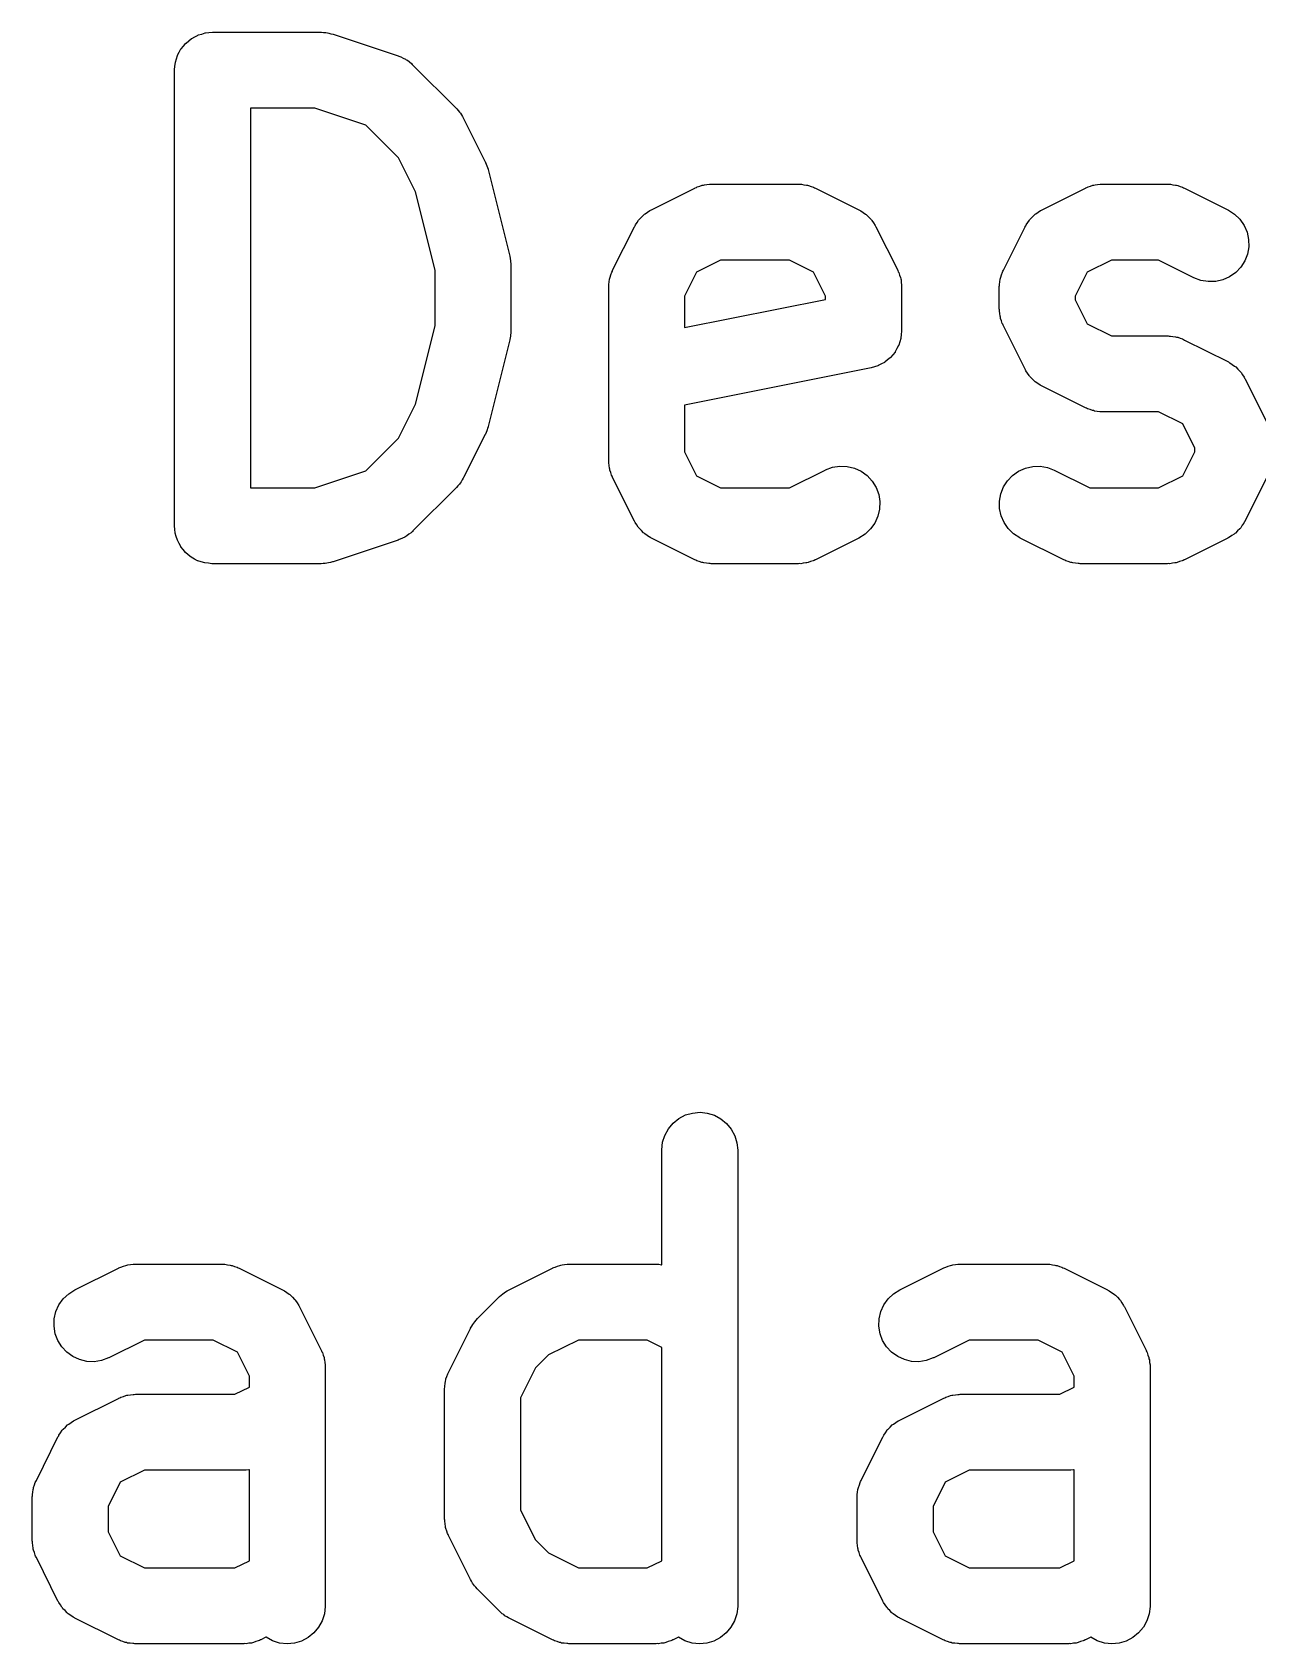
# Model space of a CAD drawing. Extents: x 60 to 191, y -145 to -39.
# Drawn here: x 156.29 to 164.36, y -133.94 to -123.33 of the extents above; entities that cross this region are included whole.
import ezdxf

# ---------------------------------------------------------------- set-up
doc = ezdxf.new("R2010")
doc.units = 0
doc.header["$MEASUREMENT"] = 0
doc.layers.add('BLACK', color=7, linetype='CONTINUOUS')

msp = doc.modelspace()

# ---------------------------------------------------------------- linework, layer by layer
at = {"layer": 'BLACK', "linetype": 'CONTINUOUS'}
for p, q in [((157.291, -123.42), (157.306, -123.402)), ((157.306, -123.402), (157.306, -123.401)), ((157.306, -123.401), (157.307, -123.401)), ((157.307, -123.401), (157.325, -123.386)), ((157.325, -123.386), (157.343, -123.371)), ((157.343, -123.371), (157.344, -123.371)), ((157.344, -123.371), (157.345, -123.37)), ((157.345, -123.37), (157.366, -123.359)), ((157.366, -123.359), (157.386, -123.348)), ((157.386, -123.348), (157.387, -123.348)), ((157.387, -123.348), (157.388, -123.347)), ((157.388, -123.347), (157.411, -123.341)), ((157.411, -123.341), (157.433, -123.334)), ((157.433, -123.334), (157.434, -123.334)), ((157.434, -123.334), (157.435, -123.334)), ((157.435, -123.334), (157.458, -123.331)), ((157.458, -123.331), (157.482, -123.329)), ((157.482, -123.329), (158.196, -123.329)), ((158.196, -123.329), (158.199, -123.329)), ((158.199, -123.329), (158.213, -123.331)), ((158.213, -123.331), (158.227, -123.331)), ((158.227, -123.331), (158.238, -123.333)), ((158.238, -123.333), (158.248, -123.335)), ((158.248, -123.335), (158.261, -123.339)), ((158.261, -123.339), (158.275, -123.342)), ((158.275, -123.342), (158.704, -123.485)), ((157.237, -123.527), (157.244, -123.505)), ((157.244, -123.505), (157.251, -123.482)), ((157.251, -123.482), (157.252, -123.481)), ((157.252, -123.481), (157.263, -123.46)), ((157.252, -123.481), (157.252, -123.481)), ((157.263, -123.46), (157.274, -123.439)), ((157.274, -123.439), (157.275, -123.439)), ((157.275, -123.438), (157.291, -123.42)), ((157.275, -123.439), (157.275, -123.438)), ((158.704, -123.485), (158.707, -123.486)), ((158.707, -123.486), (158.714, -123.489)), ((158.714, -123.489), (158.721, -123.491)), ((158.721, -123.491), (158.736, -123.499)), ((158.736, -123.499), (158.751, -123.506)), ((158.751, -123.506), (158.757, -123.511)), ((158.757, -123.511), (158.764, -123.514)), ((158.764, -123.514), (158.777, -123.525)), ((157.232, -123.576), (157.234, -123.552)), ((157.232, -123.577), (157.232, -123.576)), ((157.232, -123.579), (157.232, -123.577)), ((157.232, -123.577), (157.232, -123.577)), ((157.232, -123.577), (157.232, -123.577)), ((157.232, -126.579), (157.232, -123.579)), ((157.234, -123.552), (157.237, -123.529)), ((157.237, -123.528), (157.237, -123.527)), ((157.237, -123.529), (157.237, -123.528)), ((158.777, -123.525), (158.791, -123.535)), ((158.791, -123.535), (158.796, -123.541)), ((158.796, -123.541), (158.801, -123.545)), ((158.801, -123.545), (159.087, -123.831)), ((157.732, -123.829), (157.732, -126.329)), ((158.155, -123.829), (157.732, -123.829)), ((158.49, -123.941), (158.155, -123.829)), ((159.087, -123.831), (159.09, -123.833)), ((159.09, -123.833), (159.098, -123.844)), ((158.705, -124.156), (158.49, -123.941)), ((159.098, -123.844), (159.108, -123.855)), ((159.108, -123.855), (159.113, -123.863)), ((159.113, -123.863), (159.12, -123.872)), ((159.12, -123.872), (159.126, -123.884)), ((159.126, -123.884), (159.134, -123.896)), ((159.134, -123.896), (159.277, -124.182)), ((158.817, -124.381), (158.705, -124.156)), ((159.277, -124.182), (159.278, -124.185)), ((159.278, -124.185), (159.279, -124.186)), ((159.279, -124.186), (159.279, -124.187)), ((159.279, -124.187), (159.287, -124.209)), ((159.287, -124.209), (159.295, -124.231)), ((159.295, -124.231), (159.295, -124.232)), ((159.295, -124.232), (159.296, -124.233)), ((159.296, -124.233), (159.439, -124.804)), ((160.37, -124.498), (160.656, -124.356)), ((160.656, -124.356), (160.659, -124.354)), ((160.659, -124.354), (160.666, -124.351)), ((160.666, -124.351), (160.672, -124.348)), ((160.672, -124.348), (160.689, -124.343)), ((160.689, -124.343), (160.705, -124.337)), ((160.705, -124.337), (160.712, -124.336)), ((160.712, -124.336), (160.719, -124.334)), ((160.719, -124.334), (160.736, -124.332)), ((160.736, -124.332), (160.753, -124.33)), ((160.753, -124.33), (160.76, -124.33)), ((160.76, -124.33), (160.767, -124.329)), ((160.767, -124.329), (161.339, -124.329)), ((161.339, -124.329), (161.342, -124.329)), ((161.342, -124.329), (161.35, -124.33)), ((161.35, -124.33), (161.357, -124.33)), ((161.357, -124.33), (161.374, -124.333)), ((161.374, -124.333), (161.391, -124.335)), ((161.391, -124.335), (161.398, -124.337)), ((161.398, -124.337), (161.405, -124.338)), ((161.405, -124.338), (161.421, -124.344)), ((161.421, -124.344), (161.437, -124.349)), ((161.437, -124.349), (161.444, -124.353)), ((161.444, -124.353), (161.451, -124.356)), ((161.451, -124.356), (161.736, -124.498)), ((162.941, -124.498), (163.227, -124.356)), ((163.227, -124.356), (163.23, -124.354)), ((163.23, -124.354), (163.237, -124.351)), ((163.237, -124.351), (163.244, -124.348)), ((163.244, -124.348), (163.26, -124.343)), ((163.26, -124.343), (163.276, -124.337)), ((163.276, -124.337), (163.283, -124.336)), ((163.283, -124.336), (163.29, -124.334)), ((163.29, -124.334), (163.307, -124.332)), ((163.307, -124.332), (163.324, -124.33)), ((163.324, -124.33), (163.332, -124.33)), ((163.332, -124.33), (163.339, -124.329)), ((163.339, -124.329), (163.767, -124.329)), ((163.767, -124.329), (163.771, -124.329)), ((163.771, -124.329), (163.778, -124.33)), ((163.778, -124.33), (163.786, -124.33)), ((163.786, -124.33), (163.802, -124.333)), ((163.802, -124.333), (163.819, -124.335)), ((163.819, -124.335), (163.826, -124.337)), ((163.826, -124.337), (163.834, -124.338)), ((163.834, -124.338), (163.85, -124.344)), ((163.85, -124.344), (163.866, -124.349)), ((163.866, -124.349), (163.872, -124.353)), ((163.872, -124.353), (163.879, -124.356)), ((163.879, -124.356), (164.165, -124.498)), ((158.946, -124.896), (158.817, -124.381)), ((160.265, -124.598), (160.276, -124.582)), ((160.276, -124.582), (160.286, -124.566)), ((160.286, -124.566), (160.29, -124.562)), ((160.29, -124.562), (160.293, -124.558)), ((160.293, -124.558), (160.307, -124.545)), ((160.307, -124.545), (160.32, -124.531)), ((160.32, -124.531), (160.325, -124.528)), ((160.325, -124.528), (160.329, -124.524)), ((160.329, -124.524), (160.345, -124.514)), ((160.345, -124.514), (160.36, -124.503)), ((160.36, -124.503), (160.365, -124.501)), ((160.365, -124.501), (160.37, -124.498)), ((161.736, -124.498), (161.739, -124.5)), ((161.739, -124.5), (161.744, -124.503)), ((161.744, -124.503), (161.749, -124.505)), ((161.749, -124.505), (161.764, -124.516)), ((161.764, -124.516), (161.78, -124.527)), ((161.78, -124.527), (161.784, -124.53)), ((161.784, -124.53), (161.789, -124.533)), ((161.789, -124.533), (161.802, -124.547)), ((161.802, -124.547), (161.815, -124.561)), ((161.815, -124.561), (161.818, -124.565)), ((161.818, -124.565), (161.822, -124.569)), ((161.822, -124.569), (161.832, -124.585)), ((162.836, -124.598), (162.847, -124.582)), ((162.847, -124.582), (162.858, -124.566)), ((162.858, -124.566), (162.861, -124.562)), ((162.861, -124.562), (162.865, -124.558)), ((162.865, -124.558), (162.878, -124.545)), ((162.878, -124.545), (162.892, -124.531)), ((162.892, -124.531), (162.896, -124.528)), ((162.896, -124.528), (162.9, -124.524)), ((162.9, -124.524), (162.916, -124.514)), ((162.916, -124.514), (162.932, -124.503)), ((162.932, -124.503), (162.937, -124.501)), ((162.937, -124.501), (162.941, -124.498)), ((164.165, -124.498), (164.168, -124.5)), ((164.168, -124.5), (164.209, -124.527)), ((164.209, -124.527), (164.244, -124.561)), ((164.244, -124.561), (164.272, -124.601)), ((160.115, -124.896), (160.258, -124.61)), ((160.258, -124.61), (160.26, -124.607)), ((160.26, -124.607), (160.263, -124.603)), ((160.263, -124.603), (160.265, -124.598)), ((161.832, -124.585), (161.843, -124.601)), ((161.843, -124.601), (161.845, -124.606)), ((161.845, -124.606), (161.848, -124.61)), ((161.848, -124.61), (161.991, -124.896)), ((162.687, -124.896), (162.83, -124.61)), ((162.83, -124.61), (162.831, -124.607)), ((162.831, -124.607), (162.834, -124.603)), ((162.834, -124.603), (162.836, -124.598)), ((164.272, -124.601), (164.291, -124.645)), ((164.291, -124.645), (164.301, -124.693)), ((164.294, -124.79), (164.276, -124.835)), ((164.302, -124.742), (164.294, -124.79)), ((164.301, -124.693), (164.302, -124.742)), ((158.946, -125.263), (158.946, -124.896)), ((159.439, -124.804), (159.439, -124.808)), ((159.439, -124.808), (159.44, -124.812)), ((159.44, -124.812), (159.441, -124.816)), ((159.441, -124.816), (159.443, -124.836)), ((159.443, -124.836), (159.446, -124.856)), ((159.446, -124.856), (159.446, -124.86)), ((159.446, -124.86), (159.446, -124.865)), ((159.446, -124.865), (159.446, -125.293)), ((160.109, -124.909), (160.113, -124.903)), ((160.113, -124.903), (160.115, -124.896)), ((160.826, -124.829), (160.668, -124.908)), ((161.28, -124.829), (160.826, -124.829)), ((161.438, -124.908), (161.28, -124.829)), ((161.991, -124.896), (161.993, -124.899)), ((161.993, -124.899), (161.995, -124.906)), ((162.681, -124.909), (162.684, -124.903)), ((162.684, -124.903), (162.687, -124.896)), ((163.398, -124.829), (163.239, -124.908)), ((163.708, -124.829), (163.398, -124.829)), ((163.941, -124.946), (163.708, -124.829)), ((164.25, -124.876), (164.216, -124.912)), ((164.276, -124.835), (164.25, -124.876)), ((160.089, -125.004), (160.09, -124.997)), ((160.089, -125.008), (160.089, -125.004)), ((160.089, -126.151), (160.089, -125.008)), ((160.09, -124.99), (160.092, -124.973)), ((160.09, -124.997), (160.09, -124.99)), ((160.092, -124.973), (160.094, -124.956)), ((160.094, -124.956), (160.097, -124.949)), ((160.097, -124.949), (160.098, -124.941)), ((160.098, -124.941), (160.104, -124.926)), ((160.104, -124.926), (160.109, -124.909)), ((160.668, -124.908), (160.589, -125.067)), ((161.517, -125.067), (161.438, -124.908)), ((161.995, -124.906), (161.999, -124.912)), ((161.999, -124.912), (162.004, -124.929)), ((162.004, -124.929), (162.009, -124.945)), ((162.009, -124.945), (162.011, -124.952)), ((162.011, -124.952), (162.013, -124.959)), ((162.013, -124.959), (162.014, -124.976)), ((162.014, -124.976), (162.017, -124.993)), ((162.017, -124.993), (162.017, -125)), ((162.017, -125), (162.017, -125.008)), ((162.017, -125.008), (162.017, -125.293)), ((162.66, -125.004), (162.661, -124.997)), ((162.66, -125.008), (162.66, -125.004)), ((162.66, -125.151), (162.66, -125.008)), ((162.661, -124.99), (162.664, -124.973)), ((162.661, -124.997), (162.661, -124.99)), ((162.664, -124.973), (162.666, -124.956)), ((162.666, -124.956), (162.668, -124.949)), ((162.668, -124.949), (162.669, -124.941)), ((162.669, -124.941), (162.675, -124.926)), ((162.675, -124.926), (162.681, -124.909)), ((163.239, -124.908), (163.16, -125.067)), ((163.987, -124.963), (163.941, -124.946)), ((164.035, -124.971), (163.987, -124.963)), ((164.084, -124.97), (164.035, -124.971)), ((164.131, -124.959), (164.084, -124.97)), ((164.176, -124.94), (164.131, -124.959)), ((164.216, -124.912), (164.176, -124.94)), ((160.589, -125.067), (160.589, -125.274)), ((160.589, -125.274), (161.517, -125.088)), ((161.517, -125.088), (161.517, -125.067)), ((163.16, -125.067), (163.16, -125.092)), ((163.16, -125.092), (163.239, -125.25)), ((162.661, -125.158), (162.66, -125.151)), ((162.661, -125.165), (162.661, -125.158)), ((162.663, -125.182), (162.661, -125.165)), ((162.665, -125.199), (162.663, -125.182)), ((162.667, -125.206), (162.665, -125.199)), ((162.668, -125.213), (162.667, -125.206)), ((162.674, -125.229), (162.668, -125.213)), ((158.817, -125.778), (158.946, -125.263)), ((159.443, -125.326), (159.441, -125.345)), ((159.446, -125.306), (159.443, -125.326)), ((159.446, -125.297), (159.445, -125.301)), ((159.445, -125.301), (159.446, -125.306)), ((159.446, -125.293), (159.446, -125.297)), ((162.015, -125.32), (162.012, -125.343)), ((162.017, -125.297), (162.015, -125.32)), ((162.017, -125.293), (162.017, -125.295)), ((162.017, -125.295), (162.017, -125.295)), ((162.017, -125.295), (162.017, -125.295)), ((162.017, -125.295), (162.017, -125.297)), ((162.679, -125.246), (162.674, -125.229)), ((162.683, -125.252), (162.679, -125.246)), ((162.685, -125.259), (162.683, -125.252)), ((162.687, -125.262), (162.685, -125.259)), ((162.83, -125.548), (162.687, -125.262)), ((163.239, -125.25), (163.398, -125.329)), ((159.439, -125.354), (159.296, -125.925)), ((159.441, -125.345), (159.439, -125.35)), ((159.439, -125.35), (159.439, -125.354)), ((161.975, -125.433), (161.974, -125.434)), ((161.986, -125.412), (161.975, -125.433)), ((161.997, -125.392), (161.986, -125.412)), ((161.998, -125.391), (161.997, -125.392)), ((162.005, -125.368), (161.998, -125.39)), ((161.998, -125.39), (161.998, -125.391)), ((162.012, -125.345), (162.005, -125.368)), ((162.012, -125.343), (162.012, -125.344)), ((162.012, -125.344), (162.012, -125.345)), ((163.398, -125.329), (163.767, -125.329)), ((163.767, -125.329), (163.771, -125.329)), ((163.771, -125.329), (163.778, -125.33)), ((163.778, -125.33), (163.786, -125.33)), ((163.786, -125.33), (163.802, -125.333)), ((163.802, -125.333), (163.819, -125.335)), ((163.819, -125.335), (163.826, -125.337)), ((163.826, -125.337), (163.834, -125.338)), ((163.834, -125.338), (163.85, -125.344)), ((163.85, -125.344), (163.866, -125.349)), ((163.866, -125.349), (163.872, -125.353)), ((163.872, -125.353), (163.879, -125.356)), ((163.879, -125.356), (164.165, -125.498)), ((161.816, -125.539), (160.589, -125.784)), ((161.839, -125.532), (161.816, -125.539)), ((161.861, -125.525), (161.839, -125.532)), ((161.862, -125.525), (161.861, -125.525)), ((161.863, -125.524), (161.862, -125.525)), ((161.884, -125.513), (161.863, -125.524)), ((161.904, -125.503), (161.884, -125.513)), ((161.905, -125.502), (161.904, -125.503)), ((161.906, -125.501), (161.905, -125.502)), ((161.924, -125.487), (161.906, -125.501)), ((161.942, -125.472), (161.924, -125.487)), ((161.943, -125.471), (161.942, -125.472)), ((161.944, -125.47), (161.943, -125.471)), ((161.959, -125.453), (161.944, -125.47)), ((161.974, -125.435), (161.959, -125.453)), ((161.974, -125.434), (161.974, -125.435)), ((164.165, -125.498), (164.168, -125.5)), ((164.168, -125.5), (164.173, -125.503)), ((164.173, -125.503), (164.178, -125.505)), ((164.178, -125.505), (164.193, -125.516)), ((164.193, -125.516), (164.209, -125.527)), ((164.209, -125.527), (164.213, -125.53)), ((164.213, -125.53), (164.217, -125.533)), ((164.217, -125.533), (164.23, -125.547)), ((162.832, -125.553), (162.83, -125.548)), ((162.835, -125.558), (162.832, -125.553)), ((162.845, -125.573), (162.835, -125.558)), ((162.856, -125.589), (162.845, -125.573)), ((162.859, -125.593), (162.856, -125.589)), ((162.862, -125.598), (162.859, -125.593)), ((162.876, -125.611), (162.862, -125.598)), ((162.889, -125.625), (162.876, -125.611)), ((162.893, -125.628), (162.889, -125.625)), ((162.897, -125.632), (162.893, -125.628)), ((162.913, -125.642), (162.897, -125.632)), ((162.929, -125.653), (162.913, -125.642)), ((164.23, -125.547), (164.244, -125.561)), ((164.244, -125.561), (164.247, -125.565)), ((164.247, -125.565), (164.251, -125.569)), ((164.251, -125.569), (164.261, -125.585)), ((164.261, -125.585), (164.272, -125.601)), ((164.272, -125.601), (164.274, -125.606)), ((164.274, -125.606), (164.277, -125.61)), ((164.277, -125.61), (164.42, -125.896)), ((162.934, -125.655), (162.929, -125.653)), ((162.938, -125.658), (162.934, -125.655)), ((162.941, -125.66), (162.938, -125.658)), ((163.227, -125.803), (162.941, -125.66)), ((158.705, -126.002), (158.817, -125.778)), ((160.589, -125.784), (160.589, -126.092)), ((163.234, -125.805), (163.227, -125.803)), ((163.24, -125.809), (163.234, -125.805)), ((163.257, -125.814), (163.24, -125.809)), ((163.273, -125.82), (163.257, -125.814)), ((163.28, -125.821), (163.273, -125.82)), ((163.287, -125.824), (163.28, -125.821)), ((163.304, -125.826), (163.287, -125.824)), ((163.321, -125.828), (163.304, -125.826)), ((163.328, -125.828), (163.321, -125.828)), ((163.335, -125.829), (163.328, -125.828)), ((163.339, -125.829), (163.335, -125.829)), ((163.708, -125.829), (163.339, -125.829)), ((163.867, -125.908), (163.708, -125.829)), ((159.286, -125.953), (159.278, -125.975)), ((159.294, -125.931), (159.286, -125.953)), ((159.295, -125.929), (159.294, -125.93)), ((159.294, -125.93), (159.294, -125.931)), ((159.296, -125.925), (159.295, -125.929)), ((163.946, -126.067), (163.867, -125.908)), ((158.49, -126.218), (158.705, -126.002)), ((159.277, -125.977), (159.134, -126.262)), ((159.278, -125.975), (159.277, -125.976)), ((159.277, -125.976), (159.277, -125.977)), ((163.946, -126.092), (163.946, -126.067)), ((160.09, -126.158), (160.089, -126.151)), ((160.089, -126.165), (160.09, -126.158)), ((160.092, -126.182), (160.089, -126.165)), ((160.589, -126.092), (160.668, -126.25)), ((163.867, -126.25), (163.946, -126.092)), ((158.155, -126.329), (158.49, -126.218)), ((159.125, -126.277), (159.118, -126.29)), ((159.132, -126.265), (159.125, -126.277)), ((159.134, -126.262), (159.132, -126.265)), ((160.094, -126.199), (160.092, -126.182)), ((160.096, -126.206), (160.094, -126.199)), ((160.097, -126.213), (160.096, -126.206)), ((160.103, -126.229), (160.097, -126.213)), ((160.108, -126.246), (160.103, -126.229)), ((160.111, -126.252), (160.108, -126.246)), ((160.114, -126.259), (160.111, -126.252)), ((160.115, -126.262), (160.114, -126.259)), ((160.258, -126.548), (160.115, -126.262)), ((160.668, -126.25), (160.826, -126.329)), ((161.28, -126.329), (161.513, -126.213)), ((161.513, -126.213), (161.516, -126.211)), ((161.516, -126.211), (161.562, -126.194)), ((161.562, -126.194), (161.61, -126.187)), ((161.61, -126.187), (161.659, -126.189)), ((161.659, -126.189), (161.706, -126.2)), ((161.706, -126.2), (161.75, -126.22)), ((161.75, -126.22), (161.79, -126.249)), ((161.79, -126.249), (161.823, -126.285)), ((162.687, -126.323), (162.714, -126.282)), ((162.714, -126.282), (162.747, -126.247)), ((162.747, -126.247), (162.787, -126.219)), ((162.787, -126.219), (162.832, -126.199)), ((162.832, -126.199), (162.88, -126.188)), ((162.88, -126.188), (162.928, -126.187)), ((162.928, -126.187), (162.977, -126.195)), ((162.977, -126.195), (163.022, -126.213)), ((163.022, -126.213), (163.255, -126.329)), ((163.708, -126.329), (163.867, -126.25)), ((164.42, -126.262), (164.277, -126.548)), ((157.732, -126.329), (158.155, -126.329)), ((159.087, -126.327), (158.801, -126.613)), ((159.096, -126.316), (159.087, -126.327)), ((159.106, -126.306), (159.096, -126.316)), ((159.111, -126.298), (159.106, -126.306)), ((159.118, -126.29), (159.111, -126.298)), ((160.826, -126.329), (161.28, -126.329)), ((161.823, -126.285), (161.849, -126.326)), ((161.849, -126.326), (161.866, -126.372)), ((161.866, -126.372), (161.874, -126.42)), ((162.661, -126.416), (162.67, -126.368)), ((162.67, -126.368), (162.687, -126.323)), ((163.255, -126.329), (163.708, -126.329)), ((161.872, -126.469), (161.861, -126.516)), ((161.874, -126.42), (161.872, -126.469)), ((162.662, -126.465), (162.661, -126.416)), ((162.672, -126.513), (162.662, -126.465)), ((157.234, -126.603), (157.232, -126.579)), ((160.261, -126.553), (160.258, -126.548)), ((160.263, -126.558), (160.261, -126.553)), ((160.274, -126.573), (160.263, -126.558)), ((160.284, -126.589), (160.274, -126.573)), ((160.288, -126.593), (160.284, -126.589)), ((160.291, -126.598), (160.288, -126.593)), ((160.305, -126.611), (160.291, -126.598)), ((161.813, -126.6), (161.778, -126.634)), ((161.841, -126.561), (161.813, -126.6)), ((161.861, -126.516), (161.841, -126.561)), ((162.692, -126.558), (162.672, -126.513)), ((162.719, -126.598), (162.692, -126.558)), ((162.754, -126.632), (162.719, -126.598)), ((164.242, -126.6), (164.228, -126.613)), ((164.245, -126.596), (164.242, -126.6)), ((164.249, -126.592), (164.245, -126.596)), ((164.259, -126.576), (164.249, -126.592)), ((164.27, -126.561), (164.259, -126.576)), ((164.272, -126.556), (164.27, -126.561)), ((164.275, -126.551), (164.272, -126.556)), ((164.277, -126.548), (164.275, -126.551)), ((157.236, -126.626), (157.234, -126.603)), ((157.236, -126.627), (157.236, -126.626)), ((157.236, -126.628), (157.236, -126.627)), ((157.243, -126.65), (157.236, -126.628)), ((157.25, -126.673), (157.243, -126.65)), ((157.25, -126.674), (157.25, -126.673)), ((157.251, -126.674), (157.25, -126.674)), ((157.262, -126.695), (157.251, -126.674)), ((157.273, -126.716), (157.262, -126.695)), ((158.704, -126.673), (158.275, -126.816)), ((158.71, -126.67), (158.704, -126.673)), ((158.717, -126.668), (158.71, -126.67)), ((158.733, -126.661), (158.717, -126.668)), ((158.748, -126.654), (158.733, -126.661)), ((158.754, -126.649), (158.748, -126.654)), ((158.761, -126.646), (158.754, -126.649)), ((158.774, -126.635), (158.761, -126.646)), ((158.788, -126.625), (158.774, -126.635)), ((158.793, -126.62), (158.788, -126.625)), ((158.799, -126.616), (158.793, -126.62)), ((158.801, -126.613), (158.799, -126.616)), ((160.318, -126.625), (160.305, -126.611)), ((160.322, -126.628), (160.318, -126.625)), ((160.326, -126.632), (160.322, -126.628)), ((160.342, -126.642), (160.326, -126.632)), ((160.357, -126.653), (160.342, -126.642)), ((160.362, -126.655), (160.357, -126.653)), ((160.367, -126.658), (160.362, -126.655)), ((160.37, -126.66), (160.367, -126.658)), ((160.656, -126.803), (160.37, -126.66)), ((161.736, -126.66), (161.451, -126.803)), ((161.778, -126.634), (161.736, -126.66)), ((162.795, -126.658), (162.754, -126.632)), ((162.798, -126.66), (162.795, -126.658)), ((163.084, -126.803), (162.798, -126.66)), ((164.165, -126.66), (163.879, -126.803)), ((164.17, -126.657), (164.165, -126.66)), ((164.174, -126.655), (164.17, -126.657)), ((164.19, -126.644), (164.174, -126.655)), ((164.206, -126.634), (164.19, -126.644)), ((164.21, -126.63), (164.206, -126.634)), ((164.215, -126.627), (164.21, -126.63)), ((164.228, -126.613), (164.215, -126.627)), ((157.273, -126.717), (157.273, -126.716)), ((157.288, -126.736), (157.273, -126.717)), ((157.273, -126.717), (157.273, -126.717)), ((157.303, -126.754), (157.288, -126.736)), ((157.304, -126.755), (157.303, -126.754)), ((157.322, -126.77), (157.304, -126.755)), ((157.304, -126.755), (157.304, -126.755)), ((157.34, -126.785), (157.322, -126.77)), ((157.341, -126.786), (157.34, -126.785)), ((157.342, -126.786), (157.341, -126.786)), ((157.363, -126.798), (157.342, -126.786)), ((157.383, -126.809), (157.363, -126.798)), ((157.384, -126.809), (157.383, -126.809)), ((157.385, -126.81), (157.384, -126.809)), ((157.407, -126.817), (157.385, -126.81)), ((160.662, -126.805), (160.656, -126.803)), ((160.669, -126.809), (160.662, -126.805)), ((160.685, -126.814), (160.669, -126.809)), ((161.434, -126.81), (161.418, -126.815)), ((161.441, -126.807), (161.434, -126.81)), ((161.448, -126.804), (161.441, -126.807)), ((161.451, -126.803), (161.448, -126.804)), ((163.091, -126.805), (163.084, -126.803)), ((163.098, -126.809), (163.091, -126.805)), ((163.114, -126.814), (163.098, -126.809)), ((163.863, -126.81), (163.846, -126.815)), ((163.869, -126.807), (163.863, -126.81)), ((163.876, -126.804), (163.869, -126.807)), ((163.879, -126.803), (163.876, -126.804)), ((157.43, -126.824), (157.407, -126.817)), ((157.431, -126.824), (157.43, -126.824)), ((157.455, -126.826), (157.431, -126.824)), ((157.431, -126.824), (157.431, -126.824)), ((157.478, -126.829), (157.455, -126.826)), ((157.48, -126.829), (157.478, -126.829)), ((157.482, -126.829), (157.48, -126.829)), ((157.48, -126.829), (157.48, -126.829)), ((157.48, -126.829), (157.48, -126.829)), ((158.196, -126.829), (157.482, -126.829)), ((158.21, -126.828), (158.196, -126.829)), ((158.224, -126.828), (158.21, -126.828)), ((158.234, -126.825), (158.224, -126.828)), ((158.245, -126.824), (158.234, -126.825)), ((158.258, -126.82), (158.245, -126.824)), ((158.272, -126.817), (158.258, -126.82)), ((158.275, -126.816), (158.272, -126.817)), ((160.701, -126.82), (160.685, -126.814)), ((160.708, -126.821), (160.701, -126.82)), ((160.715, -126.824), (160.708, -126.821)), ((160.732, -126.826), (160.715, -126.824)), ((160.749, -126.828), (160.732, -126.826)), ((160.757, -126.828), (160.749, -126.828)), ((160.764, -126.829), (160.757, -126.828)), ((160.767, -126.829), (160.764, -126.829)), ((161.339, -126.829), (160.767, -126.829)), ((161.346, -126.828), (161.339, -126.829)), ((161.354, -126.829), (161.346, -126.828)), ((161.37, -126.826), (161.354, -126.829)), ((161.387, -126.824), (161.37, -126.826)), ((161.394, -126.822), (161.387, -126.824)), ((161.402, -126.821), (161.394, -126.822)), ((161.418, -126.815), (161.402, -126.821)), ((163.13, -126.82), (163.114, -126.814)), ((163.137, -126.821), (163.13, -126.82)), ((163.144, -126.824), (163.137, -126.821)), ((163.161, -126.826), (163.144, -126.824)), ((163.178, -126.828), (163.161, -126.826)), ((163.185, -126.828), (163.178, -126.828)), ((163.193, -126.829), (163.185, -126.828)), ((163.196, -126.829), (163.193, -126.829)), ((163.767, -126.829), (163.196, -126.829)), ((163.775, -126.828), (163.767, -126.829)), ((163.782, -126.829), (163.775, -126.828)), ((163.799, -126.826), (163.782, -126.829)), ((163.816, -126.824), (163.799, -126.826)), ((163.823, -126.822), (163.816, -126.824)), ((163.83, -126.821), (163.823, -126.822)), ((163.846, -126.815), (163.83, -126.821)), ((160.482, -130.55), (160.513, -130.513)), ((160.513, -130.513), (160.551, -130.482)), ((160.551, -130.482), (160.594, -130.459)), ((160.594, -130.459), (160.641, -130.446)), ((160.641, -130.446), (160.69, -130.441)), ((160.69, -130.441), (160.738, -130.446)), ((160.738, -130.446), (160.785, -130.461)), ((160.785, -130.461), (160.828, -130.484)), ((160.828, -130.484), (160.865, -130.515)), ((160.865, -130.515), (160.896, -130.553)), ((160.443, -130.639), (160.458, -130.593)), ((160.458, -130.593), (160.482, -130.55)), ((160.896, -130.553), (160.919, -130.596)), ((160.919, -130.596), (160.933, -130.643)), ((160.438, -130.688), (160.443, -130.639)), ((160.438, -130.691), (160.438, -130.688)), ((160.438, -131.445), (160.438, -130.691)), ((160.933, -130.643), (160.938, -130.691)), ((160.938, -130.691), (160.938, -133.691)), ((156.576, -131.61), (156.862, -131.468)), ((156.862, -131.468), (156.865, -131.466)), ((156.865, -131.466), (156.872, -131.463)), ((156.872, -131.463), (156.878, -131.46)), ((156.878, -131.46), (156.895, -131.455)), ((156.895, -131.455), (156.911, -131.449)), ((156.911, -131.449), (156.918, -131.448)), ((156.918, -131.448), (156.925, -131.446)), ((156.925, -131.446), (156.942, -131.444)), ((156.942, -131.444), (156.959, -131.442)), ((156.959, -131.442), (156.966, -131.442)), ((156.966, -131.442), (156.974, -131.441)), ((156.974, -131.441), (157.545, -131.441)), ((157.545, -131.441), (157.549, -131.441)), ((157.549, -131.441), (157.556, -131.442)), ((157.556, -131.442), (157.563, -131.442)), ((157.563, -131.442), (157.58, -131.445)), ((157.58, -131.445), (157.597, -131.447)), ((157.597, -131.447), (157.604, -131.449)), ((157.604, -131.449), (157.611, -131.45)), ((157.611, -131.45), (157.627, -131.456)), ((157.627, -131.456), (157.644, -131.461)), ((157.644, -131.461), (157.65, -131.465)), ((157.65, -131.465), (157.657, -131.468)), ((157.657, -131.468), (157.943, -131.61)), ((159.433, -131.61), (159.719, -131.468)), ((159.719, -131.468), (159.722, -131.466)), ((159.722, -131.466), (159.729, -131.463)), ((159.729, -131.463), (159.736, -131.46)), ((159.736, -131.46), (159.752, -131.455)), ((159.752, -131.455), (159.768, -131.449)), ((159.768, -131.449), (159.775, -131.448)), ((159.775, -131.448), (159.782, -131.446)), ((159.782, -131.446), (159.799, -131.444)), ((159.799, -131.444), (159.816, -131.442)), ((159.816, -131.442), (159.824, -131.442)), ((159.824, -131.442), (159.831, -131.441)), ((159.831, -131.441), (160.402, -131.441)), ((160.402, -131.441), (160.406, -131.441)), ((160.406, -131.441), (160.413, -131.442)), ((160.413, -131.442), (160.42, -131.442)), ((160.42, -131.442), (160.437, -131.445)), ((160.437, -131.445), (160.438, -131.445)), ((162.005, -131.61), (162.29, -131.468)), ((162.29, -131.468), (162.294, -131.466)), ((162.294, -131.466), (162.301, -131.463)), ((162.301, -131.463), (162.307, -131.46)), ((162.307, -131.46), (162.323, -131.455)), ((162.323, -131.455), (162.339, -131.449)), ((162.339, -131.449), (162.347, -131.448)), ((162.347, -131.448), (162.354, -131.446)), ((162.354, -131.446), (162.371, -131.444)), ((162.371, -131.444), (162.388, -131.442)), ((162.388, -131.442), (162.395, -131.442)), ((162.395, -131.442), (162.402, -131.441)), ((162.402, -131.441), (162.974, -131.441)), ((162.974, -131.441), (162.977, -131.441)), ((162.977, -131.441), (162.985, -131.442)), ((162.985, -131.442), (162.992, -131.442)), ((162.992, -131.442), (163.009, -131.445)), ((163.009, -131.445), (163.026, -131.447)), ((163.026, -131.447), (163.033, -131.449)), ((163.033, -131.449), (163.04, -131.45)), ((163.04, -131.45), (163.056, -131.456)), ((163.056, -131.456), (163.072, -131.461)), ((163.072, -131.461), (163.079, -131.465)), ((163.079, -131.465), (163.086, -131.468)), ((163.086, -131.468), (163.371, -131.61)), ((156.471, -131.71), (156.499, -131.67)), ((156.499, -131.67), (156.535, -131.636)), ((156.535, -131.636), (156.576, -131.61)), ((157.943, -131.61), (157.946, -131.612)), ((157.946, -131.612), (157.95, -131.615)), ((157.95, -131.615), (157.955, -131.617)), ((157.955, -131.617), (157.971, -131.628)), ((157.971, -131.628), (157.987, -131.639)), ((157.987, -131.639), (157.991, -131.642)), ((157.991, -131.642), (157.995, -131.645)), ((157.995, -131.645), (158.008, -131.659)), ((158.008, -131.659), (158.022, -131.673)), ((158.022, -131.673), (158.025, -131.677)), ((158.025, -131.677), (158.028, -131.681)), ((158.028, -131.681), (158.039, -131.697)), ((159.226, -131.8), (159.368, -131.657)), ((159.368, -131.657), (159.371, -131.655)), ((159.371, -131.655), (159.382, -131.646)), ((159.382, -131.646), (159.392, -131.636)), ((159.392, -131.636), (159.401, -131.631)), ((159.401, -131.631), (159.409, -131.624)), ((159.409, -131.624), (159.421, -131.618)), ((159.421, -131.618), (159.433, -131.61)), ((161.9, -131.71), (161.928, -131.67)), ((161.928, -131.67), (161.963, -131.636)), ((161.963, -131.636), (162.005, -131.61)), ((163.371, -131.61), (163.374, -131.612)), ((163.374, -131.612), (163.379, -131.615)), ((163.379, -131.615), (163.384, -131.617)), ((163.384, -131.617), (163.399, -131.628)), ((163.399, -131.628), (163.415, -131.639)), ((163.415, -131.639), (163.419, -131.642)), ((163.419, -131.642), (163.424, -131.645)), ((163.424, -131.645), (163.437, -131.659)), ((163.437, -131.659), (163.45, -131.673)), ((163.45, -131.673), (163.453, -131.677)), ((163.453, -131.677), (163.457, -131.681)), ((163.457, -131.681), (163.467, -131.697)), ((156.44, -131.802), (156.451, -131.754)), ((156.451, -131.754), (156.471, -131.71)), ((158.039, -131.697), (158.049, -131.713)), ((158.049, -131.713), (158.052, -131.718)), ((158.052, -131.718), (158.054, -131.722)), ((158.054, -131.722), (158.197, -132.008)), ((159.217, -131.811), (159.226, -131.8)), ((161.869, -131.802), (161.88, -131.754)), ((161.88, -131.754), (161.9, -131.71)), ((163.467, -131.697), (163.478, -131.713)), ((163.478, -131.713), (163.48, -131.718)), ((163.48, -131.718), (163.483, -131.722)), ((163.483, -131.722), (163.626, -132.008)), ((156.439, -131.85), (156.44, -131.802)), ((156.446, -131.899), (156.439, -131.85)), ((156.464, -131.944), (156.446, -131.899)), ((159.036, -132.151), (159.179, -131.865)), ((159.179, -131.865), (159.18, -131.862)), ((159.18, -131.862), (159.188, -131.85)), ((159.188, -131.85), (159.195, -131.838)), ((159.195, -131.838), (159.201, -131.83)), ((159.201, -131.83), (159.207, -131.821)), ((159.207, -131.821), (159.217, -131.811)), ((161.867, -131.85), (161.869, -131.802)), ((161.875, -131.899), (161.867, -131.85)), ((161.892, -131.944), (161.875, -131.899)), ((156.489, -131.986), (156.464, -131.944)), ((156.523, -132.021), (156.489, -131.986)), ((157.033, -131.941), (156.8, -132.058)), ((157.486, -131.941), (157.033, -131.941)), ((157.645, -132.02), (157.486, -131.941)), ((158.197, -132.008), (158.199, -132.011)), ((158.199, -132.011), (158.201, -132.018)), ((159.89, -131.941), (159.693, -132.039)), ((160.343, -131.941), (159.89, -131.941)), ((160.438, -131.989), (160.343, -131.941)), ((160.438, -133.394), (160.438, -131.989)), ((161.918, -131.986), (161.892, -131.944)), ((161.951, -132.021), (161.918, -131.986)), ((162.461, -131.941), (162.228, -132.058)), ((162.915, -131.941), (162.461, -131.941)), ((163.073, -132.02), (162.915, -131.941)), ((163.626, -132.008), (163.627, -132.011)), ((163.627, -132.011), (163.63, -132.018)), ((156.562, -132.05), (156.523, -132.021)), ((156.606, -132.07), (156.562, -132.05)), ((156.654, -132.082), (156.606, -132.07)), ((156.703, -132.084), (156.654, -132.082)), ((156.751, -132.076), (156.703, -132.084)), ((156.797, -132.059), (156.751, -132.076)), ((156.8, -132.058), (156.797, -132.059)), ((157.724, -132.179), (157.645, -132.02)), ((158.201, -132.018), (158.205, -132.024)), ((158.205, -132.024), (158.21, -132.041)), ((158.21, -132.041), (158.216, -132.057)), ((158.216, -132.057), (158.217, -132.064)), ((158.217, -132.064), (158.219, -132.071)), ((158.219, -132.071), (158.221, -132.088)), ((158.221, -132.088), (158.223, -132.105)), ((158.223, -132.105), (158.223, -132.112)), ((158.223, -132.112), (158.224, -132.12)), ((159.693, -132.039), (159.608, -132.125)), ((161.991, -132.05), (161.951, -132.021)), ((162.035, -132.07), (161.991, -132.05)), ((162.082, -132.082), (162.035, -132.07)), ((162.131, -132.084), (162.082, -132.082)), ((162.179, -132.076), (162.131, -132.084)), ((162.225, -132.059), (162.179, -132.076)), ((162.228, -132.058), (162.225, -132.059)), ((163.152, -132.179), (163.073, -132.02)), ((163.63, -132.018), (163.633, -132.024)), ((163.633, -132.024), (163.638, -132.041)), ((163.638, -132.041), (163.644, -132.057)), ((163.644, -132.057), (163.645, -132.064)), ((163.645, -132.064), (163.648, -132.071)), ((163.648, -132.071), (163.649, -132.088)), ((163.649, -132.088), (163.652, -132.105)), ((163.652, -132.105), (163.652, -132.112)), ((163.652, -132.112), (163.652, -132.12)), ((157.724, -132.251), (157.724, -132.179)), ((158.224, -132.12), (158.224, -133.691)), ((159.013, -132.228), (159.015, -132.211)), ((159.015, -132.211), (159.017, -132.204)), ((159.017, -132.204), (159.018, -132.196)), ((159.018, -132.196), (159.024, -132.18)), ((159.024, -132.18), (159.03, -132.164)), ((159.03, -132.164), (159.033, -132.158)), ((159.033, -132.158), (159.036, -132.151)), ((159.608, -132.125), (159.509, -132.322)), ((163.152, -132.251), (163.152, -132.179)), ((163.652, -132.12), (163.652, -133.691)), ((156.576, -132.468), (156.862, -132.325)), ((156.862, -132.325), (156.865, -132.323)), ((156.865, -132.323), (156.872, -132.321)), ((156.872, -132.321), (156.878, -132.317)), ((156.878, -132.317), (156.895, -132.312)), ((156.895, -132.312), (156.911, -132.306)), ((156.911, -132.306), (156.918, -132.305)), ((156.918, -132.305), (156.925, -132.303)), ((156.925, -132.303), (156.942, -132.301)), ((156.942, -132.301), (156.959, -132.299)), ((156.959, -132.299), (156.966, -132.299)), ((156.966, -132.299), (156.974, -132.298)), ((156.974, -132.298), (157.629, -132.298)), ((157.629, -132.298), (157.724, -132.251)), ((159.009, -132.259), (159.01, -132.252)), ((159.009, -132.263), (159.009, -132.259)), ((159.009, -133.12), (159.009, -132.263)), ((159.01, -132.244), (159.013, -132.228)), ((159.01, -132.252), (159.01, -132.244)), ((159.509, -132.322), (159.509, -133.061)), ((162.005, -132.468), (162.29, -132.325)), ((162.29, -132.325), (162.294, -132.323)), ((162.294, -132.323), (162.301, -132.321)), ((162.301, -132.321), (162.307, -132.317)), ((162.307, -132.317), (162.323, -132.312)), ((162.323, -132.312), (162.339, -132.306)), ((162.339, -132.306), (162.347, -132.305)), ((162.347, -132.305), (162.354, -132.303)), ((162.354, -132.303), (162.371, -132.301)), ((162.371, -132.301), (162.388, -132.299)), ((162.388, -132.299), (162.395, -132.299)), ((162.395, -132.299), (162.402, -132.298)), ((162.402, -132.298), (163.058, -132.298)), ((163.058, -132.298), (163.152, -132.251)), ((156.482, -132.551), (156.493, -132.535)), ((156.493, -132.535), (156.496, -132.531)), ((156.496, -132.531), (156.499, -132.527)), ((156.499, -132.527), (156.513, -132.514)), ((156.513, -132.514), (156.527, -132.5)), ((156.527, -132.5), (156.531, -132.497)), ((156.531, -132.497), (156.535, -132.494)), ((156.535, -132.494), (156.551, -132.483)), ((156.551, -132.483), (156.567, -132.473)), ((156.567, -132.473), (156.572, -132.47)), ((156.572, -132.47), (156.576, -132.468)), ((161.911, -132.551), (161.921, -132.535)), ((161.921, -132.535), (161.925, -132.531)), ((161.925, -132.531), (161.928, -132.527)), ((161.928, -132.527), (161.942, -132.514)), ((161.942, -132.514), (161.955, -132.5)), ((161.955, -132.5), (161.96, -132.497)), ((161.96, -132.497), (161.963, -132.494)), ((161.963, -132.494), (161.98, -132.483)), ((161.98, -132.483), (161.995, -132.473)), ((161.995, -132.473), (162, -132.47)), ((162, -132.47), (162.005, -132.468)), ((156.322, -132.865), (156.464, -132.579)), ((156.464, -132.579), (156.466, -132.576)), ((156.466, -132.576), (156.469, -132.572)), ((156.469, -132.572), (156.471, -132.567)), ((156.471, -132.567), (156.482, -132.551)), ((161.75, -132.865), (161.893, -132.579)), ((161.893, -132.579), (161.895, -132.576)), ((161.895, -132.576), (161.897, -132.572)), ((161.897, -132.572), (161.9, -132.567)), ((161.9, -132.567), (161.911, -132.551)), ((157.033, -132.798), (156.874, -132.877)), ((157.688, -132.798), (157.033, -132.798)), ((157.695, -132.798), (157.688, -132.798)), ((157.703, -132.798), (157.695, -132.798)), ((157.72, -132.795), (157.703, -132.798)), ((157.724, -132.795), (157.72, -132.795)), ((157.724, -133.394), (157.724, -132.795)), ((162.461, -132.798), (162.303, -132.877)), ((163.117, -132.798), (162.461, -132.798)), ((163.124, -132.798), (163.117, -132.798)), ((163.131, -132.798), (163.124, -132.798)), ((163.148, -132.795), (163.131, -132.798)), ((163.152, -132.795), (163.148, -132.795)), ((163.152, -133.394), (163.152, -132.795)), ((156.295, -132.973), (156.296, -132.966)), ((156.296, -132.959), (156.299, -132.942)), ((156.296, -132.966), (156.296, -132.959)), ((156.299, -132.942), (156.301, -132.925)), ((156.301, -132.925), (156.303, -132.918)), ((156.303, -132.918), (156.304, -132.911)), ((156.304, -132.911), (156.31, -132.895)), ((156.31, -132.895), (156.315, -132.878)), ((156.315, -132.878), (156.319, -132.872)), ((156.319, -132.872), (156.322, -132.865)), ((156.874, -132.877), (156.795, -133.036)), ((161.724, -132.959), (161.727, -132.942)), ((161.725, -132.966), (161.724, -132.959)), ((161.724, -132.973), (161.725, -132.966)), ((161.727, -132.942), (161.729, -132.925)), ((161.729, -132.925), (161.731, -132.918)), ((161.731, -132.918), (161.733, -132.911)), ((161.733, -132.911), (161.739, -132.895)), ((161.739, -132.895), (161.744, -132.878)), ((161.744, -132.878), (161.747, -132.872)), ((161.747, -132.872), (161.75, -132.865)), ((162.303, -132.877), (162.224, -133.036)), ((156.295, -132.977), (156.295, -132.973)), ((156.295, -133.263), (156.295, -132.977)), ((156.795, -133.036), (156.795, -133.204)), ((159.509, -133.061), (159.608, -133.257)), ((161.724, -132.977), (161.724, -132.973)), ((161.724, -133.263), (161.724, -132.977)), ((162.224, -133.036), (162.224, -133.204)), ((159.01, -133.127), (159.009, -133.12)), ((159.01, -133.134), (159.01, -133.127)), ((159.013, -133.151), (159.01, -133.134)), ((159.014, -133.168), (159.013, -133.151)), ((159.016, -133.175), (159.014, -133.168)), ((159.017, -133.183), (159.016, -133.175)), ((156.296, -133.27), (156.295, -133.263)), ((156.296, -133.277), (156.296, -133.27)), ((156.298, -133.294), (156.296, -133.277)), ((156.795, -133.204), (156.874, -133.362)), ((159.023, -133.199), (159.017, -133.183)), ((159.028, -133.215), (159.023, -133.199)), ((159.032, -133.221), (159.028, -133.215)), ((159.034, -133.228), (159.032, -133.221)), ((159.036, -133.232), (159.034, -133.228)), ((159.179, -133.517), (159.036, -133.232)), ((159.608, -133.257), (159.693, -133.343)), ((161.724, -133.27), (161.724, -133.263)), ((161.724, -133.277), (161.724, -133.27)), ((161.727, -133.294), (161.724, -133.277)), ((162.224, -133.204), (162.303, -133.362)), ((156.3, -133.311), (156.298, -133.294)), ((156.302, -133.318), (156.3, -133.311)), ((156.303, -133.325), (156.302, -133.318)), ((156.309, -133.341), (156.303, -133.325)), ((156.314, -133.358), (156.309, -133.341)), ((156.317, -133.364), (156.314, -133.358)), ((156.32, -133.371), (156.317, -133.364)), ((156.322, -133.374), (156.32, -133.371)), ((156.464, -133.66), (156.322, -133.374)), ((156.874, -133.362), (157.033, -133.441)), ((159.693, -133.343), (159.89, -133.441)), ((161.728, -133.311), (161.727, -133.294)), ((161.731, -133.318), (161.728, -133.311)), ((161.732, -133.325), (161.731, -133.318)), ((161.738, -133.341), (161.732, -133.325)), ((161.743, -133.358), (161.738, -133.341)), ((161.746, -133.364), (161.743, -133.358)), ((161.749, -133.371), (161.746, -133.364)), ((161.75, -133.374), (161.749, -133.371)), ((161.893, -133.66), (161.75, -133.374)), ((162.303, -133.362), (162.461, -133.441)), ((157.033, -133.441), (157.629, -133.441)), ((157.629, -133.441), (157.724, -133.394)), ((159.89, -133.441), (160.343, -133.441)), ((160.343, -133.441), (160.438, -133.394)), ((162.461, -133.441), (163.058, -133.441)), ((163.058, -133.441), (163.152, -133.394)), ((159.186, -133.529), (159.179, -133.517)), ((159.193, -133.542), (159.186, -133.529)), ((159.199, -133.55), (159.193, -133.542)), ((159.205, -133.559), (159.199, -133.55)), ((159.214, -133.569), (159.205, -133.559)), ((159.223, -133.58), (159.214, -133.569)), ((159.226, -133.582), (159.223, -133.58)), ((159.368, -133.725), (159.226, -133.582)), ((156.467, -133.665), (156.464, -133.66)), ((156.469, -133.67), (156.467, -133.665)), ((156.48, -133.685), (156.469, -133.67)), ((156.49, -133.701), (156.48, -133.685)), ((156.494, -133.705), (156.49, -133.701)), ((156.497, -133.71), (156.494, -133.705)), ((156.511, -133.723), (156.497, -133.71)), ((158.224, -133.695), (158.218, -133.743)), ((158.224, -133.691), (158.224, -133.695)), ((160.938, -133.695), (160.933, -133.743)), ((160.938, -133.691), (160.938, -133.695)), ((161.896, -133.665), (161.893, -133.66)), ((161.898, -133.67), (161.896, -133.665)), ((161.909, -133.685), (161.898, -133.67)), ((161.919, -133.701), (161.909, -133.685)), ((161.923, -133.705), (161.919, -133.701)), ((161.926, -133.71), (161.923, -133.705)), ((161.939, -133.723), (161.926, -133.71)), ((163.652, -133.695), (163.647, -133.743)), ((163.652, -133.691), (163.652, -133.695)), ((156.524, -133.737), (156.511, -133.723)), ((156.528, -133.74), (156.524, -133.737)), ((156.532, -133.744), (156.528, -133.74)), ((156.548, -133.754), (156.532, -133.744)), ((156.564, -133.765), (156.548, -133.754)), ((156.569, -133.767), (156.564, -133.765)), ((156.573, -133.77), (156.569, -133.767)), ((156.576, -133.772), (156.573, -133.77)), ((156.862, -133.915), (156.576, -133.772)), ((158.203, -133.79), (158.18, -133.832)), ((158.218, -133.743), (158.203, -133.79)), ((159.379, -133.734), (159.368, -133.725)), ((159.389, -133.744), (159.379, -133.734)), ((159.398, -133.749), (159.389, -133.744)), ((159.406, -133.756), (159.398, -133.749)), ((159.418, -133.763), (159.406, -133.756)), ((159.43, -133.77), (159.418, -133.763)), ((159.433, -133.772), (159.43, -133.77)), ((159.719, -133.915), (159.433, -133.772)), ((160.918, -133.79), (160.894, -133.832)), ((160.933, -133.743), (160.918, -133.79)), ((161.952, -133.737), (161.939, -133.723)), ((161.957, -133.74), (161.952, -133.737)), ((161.961, -133.744), (161.957, -133.74)), ((161.977, -133.754), (161.961, -133.744)), ((161.992, -133.765), (161.977, -133.754)), ((161.997, -133.767), (161.992, -133.765)), ((162.002, -133.77), (161.997, -133.767)), ((162.005, -133.772), (162.002, -133.77)), ((162.29, -133.915), (162.005, -133.772)), ((163.632, -133.79), (163.609, -133.832)), ((163.647, -133.743), (163.632, -133.79)), ((156.869, -133.917), (156.862, -133.915)), ((156.875, -133.921), (156.869, -133.917)), ((156.892, -133.926), (156.875, -133.921)), ((157.783, -133.922), (157.767, -133.927)), ((157.79, -133.919), (157.783, -133.922)), ((157.797, -133.916), (157.79, -133.919)), ((157.8, -133.915), (157.797, -133.916)), ((157.833, -133.898), (157.8, -133.915)), ((157.834, -133.898), (157.833, -133.898)), ((157.877, -133.922), (157.834, -133.898)), ((157.923, -133.936), (157.877, -133.922)), ((158.067, -133.923), (158.021, -133.937)), ((158.111, -133.9), (158.067, -133.923)), ((158.149, -133.87), (158.111, -133.9)), ((158.18, -133.832), (158.149, -133.87)), ((159.726, -133.917), (159.719, -133.915)), ((159.732, -133.921), (159.726, -133.917)), ((159.749, -133.926), (159.732, -133.921)), ((160.498, -133.922), (160.481, -133.927)), ((160.504, -133.919), (160.498, -133.922)), ((160.511, -133.916), (160.504, -133.919)), ((160.514, -133.915), (160.511, -133.916)), ((160.548, -133.898), (160.514, -133.915)), ((160.591, -133.922), (160.548, -133.898)), ((160.548, -133.898), (160.548, -133.898)), ((160.638, -133.936), (160.591, -133.922)), ((160.782, -133.923), (160.735, -133.937)), ((160.825, -133.9), (160.782, -133.923)), ((160.863, -133.87), (160.825, -133.9)), ((160.894, -133.832), (160.863, -133.87)), ((162.297, -133.917), (162.29, -133.915)), ((162.304, -133.921), (162.297, -133.917)), ((162.32, -133.926), (162.304, -133.921)), ((163.212, -133.922), (163.195, -133.927)), ((163.218, -133.919), (163.212, -133.922)), ((163.225, -133.916), (163.218, -133.919)), ((163.228, -133.915), (163.225, -133.916)), ((163.262, -133.898), (163.228, -133.915)), ((163.305, -133.922), (163.262, -133.898)), ((163.262, -133.898), (163.262, -133.898)), ((163.352, -133.936), (163.305, -133.922)), ((163.496, -133.923), (163.449, -133.937)), ((163.539, -133.9), (163.496, -133.923)), ((163.577, -133.87), (163.539, -133.9)), ((163.609, -133.832), (163.577, -133.87)), ((156.907, -133.932), (156.892, -133.926)), ((156.915, -133.933), (156.907, -133.932)), ((156.922, -133.936), (156.915, -133.933)), ((156.939, -133.938), (156.922, -133.936)), ((156.956, -133.94), (156.939, -133.938)), ((156.963, -133.94), (156.956, -133.94)), ((156.97, -133.941), (156.963, -133.94)), ((156.974, -133.941), (156.97, -133.941)), ((157.688, -133.941), (156.974, -133.941)), ((157.695, -133.94), (157.688, -133.941)), ((157.703, -133.941), (157.695, -133.94)), ((157.72, -133.938), (157.703, -133.941)), ((157.737, -133.936), (157.72, -133.938)), ((157.744, -133.934), (157.737, -133.936)), ((157.751, -133.933), (157.744, -133.934)), ((157.767, -133.927), (157.751, -133.933)), ((157.972, -133.941), (157.923, -133.936)), ((158.021, -133.937), (157.972, -133.941)), ((159.765, -133.932), (159.749, -133.926)), ((159.772, -133.933), (159.765, -133.932)), ((159.779, -133.936), (159.772, -133.933)), ((159.796, -133.938), (159.779, -133.936)), ((159.813, -133.94), (159.796, -133.938)), ((159.82, -133.94), (159.813, -133.94)), ((159.827, -133.941), (159.82, -133.94)), ((159.831, -133.941), (159.827, -133.941)), ((160.402, -133.941), (159.831, -133.941)), ((160.41, -133.94), (160.402, -133.941)), ((160.417, -133.941), (160.41, -133.94)), ((160.434, -133.938), (160.417, -133.941)), ((160.451, -133.936), (160.434, -133.938)), ((160.458, -133.934), (160.451, -133.936)), ((160.465, -133.933), (160.458, -133.934)), ((160.481, -133.927), (160.465, -133.933)), ((160.686, -133.941), (160.638, -133.936)), ((160.735, -133.937), (160.686, -133.941)), ((162.336, -133.932), (162.32, -133.926)), ((162.343, -133.933), (162.336, -133.932)), ((162.35, -133.936), (162.343, -133.933)), ((162.367, -133.938), (162.35, -133.936)), ((162.384, -133.94), (162.367, -133.938)), ((162.391, -133.94), (162.384, -133.94)), ((162.399, -133.941), (162.391, -133.94)), ((162.402, -133.941), (162.399, -133.941)), ((163.117, -133.941), (162.402, -133.941)), ((163.124, -133.94), (163.117, -133.941)), ((163.131, -133.941), (163.124, -133.94)), ((163.148, -133.938), (163.131, -133.941)), ((163.165, -133.936), (163.148, -133.938)), ((163.172, -133.934), (163.165, -133.936)), ((163.179, -133.933), (163.172, -133.934)), ((163.195, -133.927), (163.179, -133.933)), ((163.401, -133.941), (163.352, -133.936)), ((163.449, -133.937), (163.401, -133.941))]:
    msp.add_line(p, q, dxfattribs=at)

doc.saveas('drawing.dxf')
